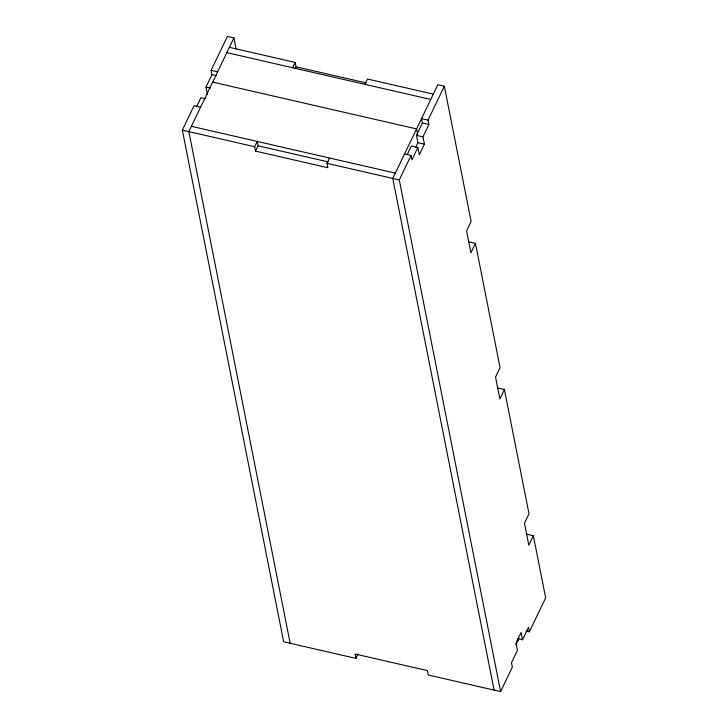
<?xml version="1.0" encoding="UTF-8"?>
<svg xmlns="http://www.w3.org/2000/svg" width="728" height="728" viewBox="0 0 728 728"><rect width="100%" height="100%" fill="white"/><g stroke="black" fill="none" stroke-linecap="round" stroke-linejoin="round"><path stroke-width="1.09" d="M358.094 653.981L355.974 658.403L283.656 641.796L182.346 130.13L194.103 105.669L200.619 107.162M207.471 94.367L206.024 87.06L211.975 74.684L211.111 70.297L227.409 36.4L233.916 37.892L236.109 48.976M196.806 106.243L200.928 97.67L205.269 98.671M233.916 37.892L188.852 131.622L290.163 643.288M255.528 151.115L254.654 146.728L257.212 141.423L258.076 145.809L255.528 151.115L327.837 167.713L326.972 163.327L329.52 158.022M292.629 67.74L295.186 62.435L229.384 47.329M295.204 68.587L296.05 66.821L295.186 62.435M364.946 84.339L367.494 79.034L433.296 94.14M407.234 154.554L411.356 145.982L417.863 147.475L419.31 154.782L424.406 144.171L422.959 136.864L428.91 124.488L428.046 120.102L444.344 86.204L437.837 84.712L392.774 178.433L494.085 690.108M415.579 147.502L417.899 142.679L416.452 135.372L422.404 122.987L421.539 118.6L428.046 120.102M355.974 658.403L355.1 654.017L427.418 670.615L428.282 675.002L500.591 691.6L399.281 179.934L411.038 155.464L404.531 153.972M417.863 147.475L411.911 159.851L411.038 155.464M468.95 241.86L475.457 243.361L470.925 252.789L466.584 230.858L471.116 221.43L444.344 86.204M497.897 388.051L504.404 389.553L499.872 398.98L495.531 377.049L500.063 367.622L475.457 243.361M526.845 534.243L533.351 535.735L528.819 545.172L524.479 523.241L529.01 513.813L504.404 389.553M515.961 644.608L518.873 638.556M518.2 638.765L522.54 639.757L528.492 627.381L529.356 631.768L526.107 631.021M500.591 691.6L512.357 667.139L511.484 662.753L517.435 650.368L515.988 643.061L521.093 632.45L522.54 639.757M529.356 631.768L545.654 597.87L533.351 535.735M296.05 66.821L366.175 82.919M226.827 52.634L430.749 99.445M211.111 70.297L217.617 71.79M211.975 74.684L216.316 75.676M422.404 122.987L428.91 124.488M212.658 82.109L416.58 128.92L417.672 134.462M206.024 87.06L210.365 88.061M416.452 135.372L422.959 136.864M417.899 142.679L424.406 144.171M191.4 126.317L395.322 173.127M258.076 145.809L328.201 161.907M182.346 130.13L254.654 146.728M326.972 163.327L399.281 179.934M517.453 638.374L517.89 640.585"/></g></svg>
